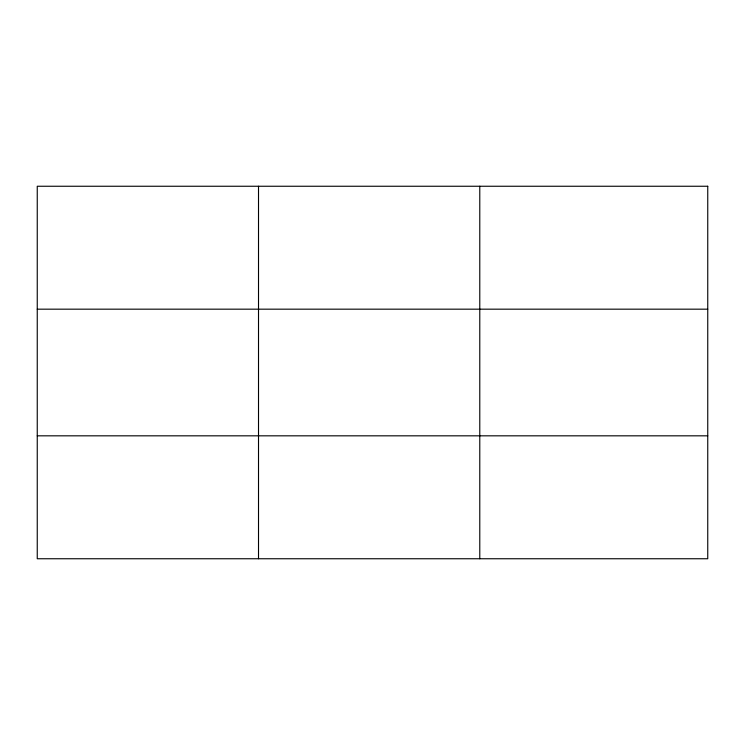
<?xml version="1.0" encoding="UTF-8"?>
<svg xmlns="http://www.w3.org/2000/svg" width="745" height="745" viewBox="0 0 745 745"><rect width="100%" height="100%" fill="white"/><g stroke="black" fill="none" stroke-linecap="round" stroke-linejoin="round"><path stroke-width="1.12" d="M258.515 558.75L258.515 186.25M479.78 558.75L479.78 186.25M37.25 309.175L707.75 309.175M37.25 435.825L707.75 435.825M707.75 186.25L37.25 186.25L37.25 558.75L707.75 558.75L707.75 186.25"/></g></svg>
